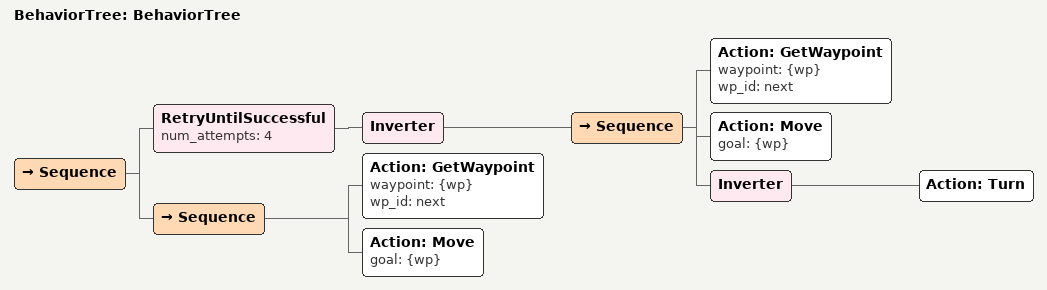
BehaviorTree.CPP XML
<?xml version="1.0"?>
<root main_tree_to_execute="BehaviorTree">
    <BehaviorTree ID="BehaviorTree">
        <Sequence>
            <RetryUntilSuccessful num_attempts="4">
                <Inverter>
                    <Sequence>
                        <Action ID="GetWaypoint" waypoint="{wp}" wp_id="next"/>
                        <Action ID="Move" goal="{wp}"/>
                        <Inverter>
                            <Action ID="Turn"/>
                        </Inverter>
                    </Sequence>
                </Inverter>
            </RetryUntilSuccessful>
            <Sequence>
                <Action ID="GetWaypoint" waypoint="{wp}" wp_id="next"/>
                <Action ID="Move" goal="{wp}"/>
            </Sequence>
        </Sequence>
    </BehaviorTree>
</root>
